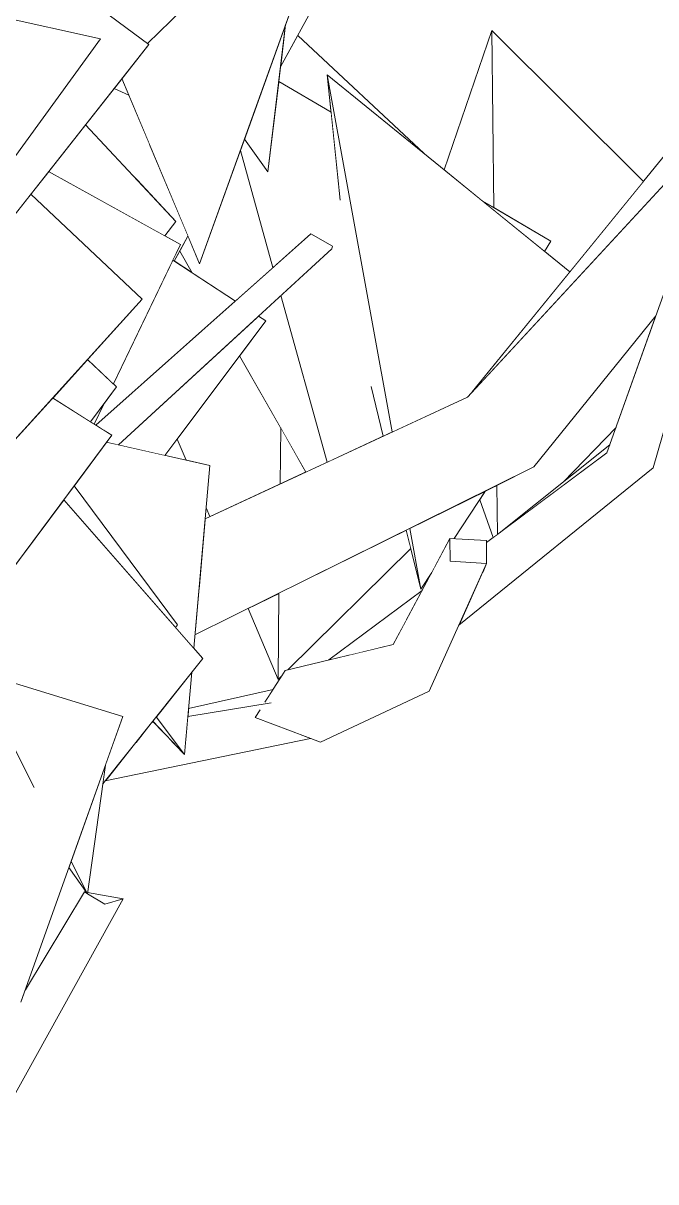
# Model space of a CAD drawing. Header units: millimetres. Extents: x -9413 to 8527, y -300 to 11224.
# Drawn here: x -5287 to -4796, y 1127 to 2025 of the extents above; entities that cross this region are included whole.
import ezdxf

# ---------------------------------------------------------------- set-up
doc = ezdxf.new("R2010")
doc.units = ezdxf.units.MM
doc.header["$MEASUREMENT"] = 0
doc.linetypes.add('Wipeout_Contour', pattern=[1000, 0, -1000])
doc.layers.add('Interior - Furniture', color=7, linetype='Continuous')
doc.layers.add('Interior - Furniture _Pen_No__4', color=7, linetype='Continuous', lineweight=20, true_color=0x029e21)

# ---------------------------------------------------------------- blocks, each defined once
blk = doc.blocks.new('Section Elem_40_6')
at = {"color": 254, "linetype": 'Wipeout_Contour', "lineweight": 0, "ltscale": 21772.607208}
blk.add_wipeout([(-5063.92, 1861.59), (-5230.61, 1713.28), (-5224.76, 1709.6), (-5046.86, 1852.23)], dxfattribs=at).dxf.layer = 'Interior - Furniture'
at = {"color": 254, "linetype": 'Wipeout_Contour', "lineweight": 0, "ltscale": 32035.151687}
blk.add_wipeout([(-5158.72, 1493.61), (-5159.26, 1487.38), (-5146.88, 1489.42), (-5094.69, 1498.03), (-5099.42, 1498.57), (-5093.12, 1508.37)], dxfattribs=at).dxf.layer = 'Interior - Furniture'
at = {"color": 254, "linetype": 'Wipeout_Contour', "lineweight": 0, "ltscale": 16183.104245}
blk.add_wipeout([(-5186.42, 1483.94), (-5187.38, 1482.74), (-5185.57, 1483.04)], dxfattribs=at).dxf.layer = 'Interior - Furniture'
at = {"color": 254, "linetype": 'Wipeout_Contour', "lineweight": 0, "ltscale": 48838.969125}
blk.add_wipeout([(-5375.01, 1126.7), (-5223.78, 1342.03), (-5237.15, 1350.1), (-5237.16, 1349.99), (-5237.3, 1350.19), (-5239.53, 1351.53), (-5285.34, 1275.51), (-5288.75, 1265.94), (-5290.05, 1267.69)], dxfattribs=at).dxf.layer = 'Interior - Furniture'
at = {"color": 254, "linetype": 'Wipeout_Contour', "lineweight": 0, "ltscale": 22189.361911}
blk.add_wipeout([(-5238.6, 1946.26), (-5267.32, 1909.89), (-5177.01, 1860.09), (-5168.57, 1871.27)], dxfattribs=at).dxf.layer = 'Interior - Furniture'
at = {"color": 254, "linetype": 'Wipeout_Contour', "lineweight": 0, "ltscale": 27339.178207}
blk.add_wipeout([(-5224.76, 1709.6), (-5218.22, 1705.49), (-5222.28, 1700.03), (-5216.08, 1698.65), (-5046.86, 1852.23)], dxfattribs=at).dxf.layer = 'Interior - Furniture'
at = {"color": 254, "linetype": 'Wipeout_Contour', "lineweight": 0, "ltscale": 31958.488541}
blk.add_wipeout([(-5159.26, 1487.38), (-5160.93, 1468.34), (-5067.6, 1471.79), (-5107.05, 1486.73), (-5103.25, 1492.63), (-5094.59, 1498.05)], dxfattribs=at).dxf.layer = 'Interior - Furniture'
at = {"color": 254, "linetype": 'Wipeout_Contour', "lineweight": 0, "ltscale": 21567.139961}
blk.add_wipeout([(-5200, 1466.9), (-5171.32, 1467.95), (-5185.57, 1483.04), (-5187.38, 1482.74)], dxfattribs=at).dxf.layer = 'Interior - Furniture'
at = {"color": 254, "linetype": 'Wipeout_Contour', "lineweight": 0, "ltscale": 16363.654944}
blk.add_wipeout([(-5375.01, 1126.7), (-5365.95, 1106.97), (-5223.78, 1342.03)], dxfattribs=at).dxf.layer = 'Interior - Furniture'
at = {"color": 254, "linetype": 'Wipeout_Contour', "lineweight": 0, "ltscale": 27806.422382}
blk.add_wipeout([(-5216.47, 1974.28), (-5238.6, 1946.26), (-5199.99, 1904.92), (-5189.08, 1931.28), (-5205.04, 1969.29)], dxfattribs=at).dxf.layer = 'Interior - Furniture'
at = {"color": 254, "linetype": 'Wipeout_Contour', "lineweight": 0, "ltscale": 21722.980238}
blk.add_wipeout([(-5046.86, 1852.23), (-5216.08, 1698.65), (-5215.63, 1698.55), (-5047.63, 1850.17)], dxfattribs=at).dxf.layer = 'Interior - Furniture'
at = {"color": 254, "linetype": 'Wipeout_Contour', "lineweight": 0, "ltscale": 37476.012683}
blk.add_wipeout([(-5200, 1466.9), (-5223.32, 1437.61), (-5064.02, 1470.43), (-5067.6, 1471.79), (-5160.93, 1468.34), (-5161.84, 1457.91), (-5171.32, 1467.95)], dxfattribs=at).dxf.layer = 'Interior - Furniture'
at = {"color": 254, "linetype": 'Wipeout_Contour', "lineweight": 0, "ltscale": 16253.331745}
blk.add_wipeout([(-5365.95, 1106.97), (-5209.39, 1346.04), (-5223.78, 1342.03)], dxfattribs=at).dxf.layer = 'Interior - Furniture'
at = {"color": 254, "linetype": 'Wipeout_Contour', "lineweight": 0, "ltscale": 16343.376891}
blk.add_wipeout([(-5215.63, 1698.55), (-5213.17, 1698), (-5047.63, 1850.17)], dxfattribs=at).dxf.layer = 'Interior - Furniture'
at = {"color": 254, "linetype": 'Wipeout_Contour', "lineweight": 0, "ltscale": 16133.130709}
blk.add_wipeout([(-5156.25, 1521.83), (-5183.82, 1487.2), (-5161.84, 1457.91)], dxfattribs=at).dxf.layer = 'Interior - Furniture'
at = {"color": 254, "linetype": 'Wipeout_Contour', "lineweight": 0, "ltscale": 16311.915911}
blk.add_wipeout([(-5209.39, 1346.04), (-5365.95, 1106.97), (-5337.68, 1115.15)], dxfattribs=at).dxf.layer = 'Interior - Furniture'
at = {"color": 254, "linetype": 'Wipeout_Contour', "lineweight": 0, "ltscale": 21200.085563}
blk.add_wipeout([(-5150.49, 1587.72), (-4890.63, 1681), (-4942.26, 1735.17), (-5145.86, 1640.78)], dxfattribs=at).dxf.layer = 'Interior - Furniture'
at = {"color": 254, "linetype": 'Wipeout_Contour', "lineweight": 0, "ltscale": 16150.983026}
blk.add_wipeout([(-5186.42, 1483.94), (-5161.84, 1457.91), (-5183.82, 1487.2)], dxfattribs=at).dxf.layer = 'Interior - Furniture'
at = {"color": 254, "linetype": 'Wipeout_Contour', "lineweight": 0, "ltscale": 16229.355623}
blk.add_wipeout([(-5238.07, 1351.27), (-5239.53, 1351.53), (-5237.3, 1350.19)], dxfattribs=at).dxf.layer = 'Interior - Furniture'
at = {"color": 254, "linetype": 'Wipeout_Contour', "lineweight": 0, "ltscale": 25827.113503}
blk.add_wipeout([(-4938.57, 1739.17), (-4754.72, 1937.77), (-4768.17, 1934.99), (-4778.24, 1927.56), (-4781.5, 1931.9)], dxfattribs=at).dxf.layer = 'Interior - Furniture'
at = {"color": 254, "linetype": 'Wipeout_Contour', "lineweight": 0, "ltscale": 27205.596381}
blk.add_wipeout([(-5213.17, 1698), (-5177.01, 1689.91), (-5098.72, 1794.11), (-5104.5, 1797.89), (-5178.75, 1729.64)], dxfattribs=at).dxf.layer = 'Interior - Furniture'
at = {"color": 254, "linetype": 'Wipeout_Contour', "lineweight": 0, "ltscale": 15942.589417}
blk.add_wipeout([(-5153.72, 1550.83), (-4890.63, 1681), (-5150.49, 1587.72)], dxfattribs=at).dxf.layer = 'Interior - Furniture'
at = {"color": 254, "linetype": 'Wipeout_Contour', "lineweight": 0, "ltscale": 21590.341183}
blk.add_wipeout([(-5237.15, 1350.1), (-5223.78, 1342.03), (-5209.39, 1346.04), (-5237.01, 1351.07)], dxfattribs=at).dxf.layer = 'Interior - Furniture'
at = {"color": 254, "linetype": 'Wipeout_Contour', "lineweight": 0, "ltscale": 30824.045246}
blk.add_wipeout([(-4754.72, 1937.77), (-4942.26, 1735.17), (-4779.59, 1854.44), (-4775.39, 1868.79), (-4762.98, 1866.62), (-4708.67, 1906.43)], dxfattribs=at).dxf.layer = 'Interior - Furniture'
at = {"color": 254, "linetype": 'Wipeout_Contour', "lineweight": 0, "ltscale": 38432.490357}
blk.add_wipeout([(-5232.04, 1714.18), (-5230.61, 1713.28), (-5122.38, 1809.57), (-5170.9, 1841.26), (-5217.05, 1745.32), (-5214.71, 1743.11), (-5224.56, 1729.72)], dxfattribs=at).dxf.layer = 'Interior - Furniture'
at = {"color": 254, "linetype": 'Wipeout_Contour', "lineweight": 0, "ltscale": 20992.244754}
blk.add_wipeout([(-5049.75, 1531.29), (-5034.43, 1534.96), (-4989.51, 1562.6), (-4977.49, 1585.06)], dxfattribs=at).dxf.layer = 'Interior - Furniture'
at = {"color": 254, "linetype": 'Wipeout_Contour', "lineweight": 0, "ltscale": 16255.901005}
blk.add_wipeout([(-5249.82, 1375.17), (-5237.16, 1349.99), (-5223.21, 1449.82)], dxfattribs=at).dxf.layer = 'Interior - Furniture'
at = {"color": 254, "linetype": 'Wipeout_Contour', "lineweight": 0, "ltscale": 22781.654708}
blk.add_wipeout([(-5364.31, 2043.12), (-5421.58, 1968.33), (-5377.41, 1806.56), (-5226.95, 2012.77)], dxfattribs=at).dxf.layer = 'Interior - Furniture'
at = {"color": 254, "linetype": 'Wipeout_Contour', "lineweight": 0, "ltscale": 38224.461166}
blk.add_wipeout([(-5159.13, 1859.95), (-5165.49, 1848.34), (-5155.83, 1831.42), (-5122.38, 1809.57), (-5093.18, 1835.55), (-5118.49, 1926.24), (-5150.08, 1838.39)], dxfattribs=at).dxf.layer = 'Interior - Furniture'
at = {"color": 254, "linetype": 'Wipeout_Contour', "lineweight": 0, "ltscale": 25781.033855}
blk.add_wipeout([(-4942.26, 1735.17), (-4890.63, 1681), (-4796.09, 1798.13), (-4796.04, 1798.29), (-4779.59, 1854.44)], dxfattribs=at).dxf.layer = 'Interior - Furniture'
at = {"color": 254, "linetype": 'Wipeout_Contour', "lineweight": 0, "ltscale": 16517.582223}
blk.add_wipeout([(-5224.56, 1729.72), (-5234.74, 1715.88), (-5232.04, 1714.18)], dxfattribs=at).dxf.layer = 'Interior - Furniture'
at = {"color": 254, "linetype": 'Wipeout_Contour', "lineweight": 0, "ltscale": 15724.515541}
blk.add_wipeout([(-5034.43, 1534.96), (-4999.86, 1543.24), (-4989.51, 1562.6)], dxfattribs=at).dxf.layer = 'Interior - Furniture'
at = {"color": 254, "linetype": 'Wipeout_Contour', "lineweight": 0, "ltscale": 16262.394427}
blk.add_wipeout([(-5249.82, 1375.17), (-5251.55, 1370.3), (-5237.16, 1349.99)], dxfattribs=at).dxf.layer = 'Interior - Furniture'
at = {"color": 254, "linetype": 'Wipeout_Contour', "lineweight": 0, "ltscale": 15718.48567}
blk.add_wipeout([(-4877.44, 1855.93), (-4930.38, 1886.98), (-4882.41, 1848.06)], dxfattribs=at).dxf.layer = 'Interior - Furniture'
at = {"color": 254, "linetype": 'Wipeout_Contour', "lineweight": 0, "ltscale": 16445.123097}
blk.add_wipeout([(-5169.77, 1840.52), (-5155.83, 1831.42), (-5165.49, 1848.34)], dxfattribs=at).dxf.layer = 'Interior - Furniture'
at = {"color": 254, "linetype": 'Wipeout_Contour', "lineweight": 0, "ltscale": 32295.839312}
blk.add_wipeout([(-5098.72, 1794.11), (-5119.07, 1767.02), (-5067.7, 1677.02), (-5051.08, 1684.72), (-5087.12, 1813.86), (-5104.5, 1797.89)], dxfattribs=at).dxf.layer = 'Interior - Furniture'
at = {"color": 254, "linetype": 'Wipeout_Contour', "lineweight": 0, "ltscale": 15424.350046}
blk.add_wipeout([(-4917.77, 1629.52), (-4834.05, 1691.82), (-4831.82, 1698.05)], dxfattribs=at).dxf.layer = 'Interior - Furniture'
at = {"color": 254, "linetype": 'Wipeout_Contour', "lineweight": 0, "ltscale": 15773.947938}
blk.add_wipeout([(-5083.59, 1523.18), (-5009.87, 1515.78), (-4999.86, 1543.24)], dxfattribs=at).dxf.layer = 'Interior - Furniture'
at = {"color": 254, "linetype": 'Wipeout_Contour', "lineweight": 0, "ltscale": 75526.060883}
blk.add_wipeout([(-5118.49, 1926.24), (-5093.18, 1835.55), (-5063.92, 1861.59), (-5046.86, 1852.23), (-5047.63, 1850.17), (-5087.12, 1813.86), (-5051.08, 1684.72), (-5007.61, 1704.88), (-5017.04, 1743.32), (-5041.05, 1887.87), (-5048.04, 1955.97), (-5088.7, 1979.82), (-5097.18, 1909.87), (-5115.34, 1935.01)], dxfattribs=at).dxf.layer = 'Interior - Furniture'
at = {"color": 254, "linetype": 'Wipeout_Contour', "lineweight": 0, "ltscale": 25758.382684}
blk.add_wipeout([(-4927.41, 1606.12), (-4930.73, 1598.76), (-4798.23, 1680.29), (-4834.05, 1691.82), (-4927.47, 1622.3)], dxfattribs=at).dxf.layer = 'Interior - Furniture'
at = {"color": 254, "linetype": 'Wipeout_Contour', "lineweight": 0, "ltscale": 15658.86265}
blk.add_wipeout([(-4999.86, 1543.24), (-4955.78, 1607.8), (-4955.84, 1625.55)], dxfattribs=at).dxf.layer = 'Interior - Furniture'
at = {"color": 254, "linetype": 'Wipeout_Contour', "lineweight": 0, "ltscale": 37110.872285}
blk.add_wipeout([(-5107.05, 1486.73), (-5009.87, 1515.78), (-5083.59, 1523.18), (-5099.42, 1498.57), (-5094.69, 1498.03), (-5094.59, 1498.05), (-5103.25, 1492.63)], dxfattribs=at).dxf.layer = 'Interior - Furniture'
at = {"layer": 'Interior - Furniture _Pen_No__4', "linetype": 'Continuous'}
blk.add_line((-5098.72, 1794.11), (-5104.5, 1797.89), dxfattribs=at)
at = {"color": 254, "linetype": 'Wipeout_Contour', "lineweight": 0, "ltscale": 16383.745473}
blk.add_wipeout([(-5083.35, 2023.95), (-5115.34, 1935.01), (-5097.18, 1909.87)], dxfattribs=at).dxf.layer = 'Interior - Furniture'
at = {"color": 254, "linetype": 'Wipeout_Contour', "lineweight": 0, "ltscale": 26695.447942}
blk.add_wipeout([(-5051, 1984.85), (-5041.05, 1887.87), (-5017.04, 1743.32), (-5007.61, 1704.88), (-5000.66, 1708.1)], dxfattribs=at).dxf.layer = 'Interior - Furniture'
at = {"color": 254, "linetype": 'Wipeout_Contour', "lineweight": 0, "ltscale": 15343.75516}
blk.add_wipeout([(-4834.05, 1691.82), (-4745.3, 1863.52), (-4771.57, 1866.82)], dxfattribs=at).dxf.layer = 'Interior - Furniture'
at = {"color": 254, "linetype": 'Wipeout_Contour', "lineweight": 0, "ltscale": 48616.151959}
blk.add_wipeout([(-5167.51, 1702.55), (-5160.67, 1686.26), (-5142.24, 1682.13), (-5145.12, 1649.22), (-5142.27, 1642.44), (-5087.66, 1667.76), (-5087.2, 1711.18), (-5107.69, 1747.08), (-5119.07, 1767.02)], dxfattribs=at).dxf.layer = 'Interior - Furniture'
at = {"color": 254, "linetype": 'Wipeout_Contour', "lineweight": 0, "ltscale": 15455.469521}
blk.add_wipeout([(-4930.73, 1598.76), (-4948.99, 1558.24), (-4798.23, 1680.29)], dxfattribs=at).dxf.layer = 'Interior - Furniture'
at = {"color": 254, "linetype": 'Wipeout_Contour', "lineweight": 0, "ltscale": 15748.922304}
blk.add_wipeout([(-5107.05, 1486.73), (-4972.09, 1506.98), (-5009.87, 1515.78)], dxfattribs=at).dxf.layer = 'Interior - Furniture'
at = {"color": 254, "linetype": 'Wipeout_Contour', "lineweight": 0, "ltscale": 26381.354519}
blk.add_wipeout([(-4862.8, 1832.14), (-5051, 1984.85), (-5000.66, 1708.1), (-4942.26, 1735.17), (-4938.57, 1739.17)], dxfattribs=at).dxf.layer = 'Interior - Furniture'
at = {"color": 254, "linetype": 'Wipeout_Contour', "lineweight": 0, "ltscale": 15303.33102}
blk.add_wipeout([(-4745.3, 1863.52), (-4834.05, 1691.82), (-4798.23, 1680.29)], dxfattribs=at).dxf.layer = 'Interior - Furniture'
at = {"color": 254, "linetype": 'Wipeout_Contour', "lineweight": 0, "ltscale": 16058.748677}
blk.add_wipeout([(-5087.66, 1667.76), (-5067.7, 1677.02), (-5087.2, 1711.18)], dxfattribs=at).dxf.layer = 'Interior - Furniture'
at = {"color": 254, "linetype": 'Wipeout_Contour', "lineweight": 0, "ltscale": 32583.631265}
blk.add_wipeout([(-5222.28, 1700.03), (-5247.5, 1666.22), (-5167.17, 1558.44), (-5168.73, 1556.48), (-5154.63, 1540.42), (-5142.24, 1682.13)], dxfattribs=at).dxf.layer = 'Interior - Furniture'
at = {"color": 254, "linetype": 'Wipeout_Contour', "lineweight": 0, "ltscale": 15676.474155}
blk.add_wipeout([(-4955.78, 1607.8), (-4999.86, 1543.24), (-5009.87, 1515.78)], dxfattribs=at).dxf.layer = 'Interior - Furniture'
at = {"color": 254, "linetype": 'Wipeout_Contour', "lineweight": 0, "ltscale": 15988.385368}
blk.add_wipeout([(-5088.55, 1583.07), (-5112.39, 1571.28), (-5089.26, 1516.21)], dxfattribs=at).dxf.layer = 'Interior - Furniture'
at = {"color": 254, "linetype": 'Wipeout_Contour', "lineweight": 0, "ltscale": 15779.402822}
blk.add_wipeout([(-4972.09, 1506.98), (-5107.05, 1486.73), (-5056.37, 1467.53)], dxfattribs=at).dxf.layer = 'Interior - Furniture'
at = {"layer": 'Interior - Furniture _Pen_No__4', "linetype": 'Continuous'}
for p, q in [((-5046.86, 1852.23), (-5047.63, 1850.17)), ((-5087.12, 1813.86), (-5051.08, 1684.72)), ((-5067.7, 1677.02), (-5119.07, 1767.02)), ((-5007.61, 1704.88), (-5017.05, 1743.35)), ((-5087.2, 1711.18), (-5087.66, 1667.76)), ((-5160.67, 1686.26), (-5167.51, 1702.55)), ((-5103.24, 1492.64), (-5107.05, 1486.73)), ((-5107.05, 1486.73), (-5056.37, 1467.53))]:
    blk.add_line(p, q, dxfattribs=at)
at = {"color": 254, "linetype": 'Wipeout_Contour', "lineweight": 0, "ltscale": 32557.565458}
blk.add_wipeout([(-5087.34, 1991.03), (-5088.7, 1979.82), (-5048.04, 1955.97), (-5051, 1984.85), (-4975.87, 1923.89), (-5073.95, 2015.48)], dxfattribs=at).dxf.layer = 'Interior - Furniture'
at = {"color": 254, "linetype": 'Wipeout_Contour', "lineweight": 0, "ltscale": 21186.08738}
blk.add_wipeout([(-4960.31, 1911.26), (-4930.38, 1886.98), (-4921.82, 1881.96), (-4923.38, 2019.27)], dxfattribs=at).dxf.layer = 'Interior - Furniture'
at = {"color": 254, "linetype": 'Wipeout_Contour', "lineweight": 0, "ltscale": 27897.44951}
blk.add_wipeout([(-5393.73, 1591.91), (-5413.88, 1622.08), (-5392.94, 1471.19), (-5218.22, 1705.49), (-5264.2, 1734.42)], dxfattribs=at).dxf.layer = 'Interior - Furniture'
at = {"color": 254, "linetype": 'Wipeout_Contour', "lineweight": 0, "ltscale": 15627.085893}
blk.add_wipeout([(-5009.87, 1515.78), (-4927.41, 1606.12), (-4955.78, 1607.8)], dxfattribs=at).dxf.layer = 'Interior - Furniture'
at = {"layer": 'Interior - Furniture _Pen_No__4', "linetype": 'Continuous'}
for p, q in [((-5041.04, 1887.84), (-5051, 1984.85)), ((-5051, 1984.85), (-5000.66, 1708.1))]:
    blk.add_line(p, q, dxfattribs=at)
at = {"color": 254, "linetype": 'Wipeout_Contour', "lineweight": 0, "ltscale": 33158.349703}
blk.add_wipeout([(-5189.46, 2008.48), (-5210.38, 1981.99), (-5150.08, 1838.39), (-5061.78, 2083.93), (-5093.93, 2103.15), (-5190.67, 2009.37)], dxfattribs=at).dxf.layer = 'Interior - Furniture'
at = {"color": 254, "linetype": 'Wipeout_Contour', "lineweight": 0, "ltscale": 31393.666845}
blk.add_wipeout([(-4805.63, 1902.3), (-4923.38, 2019.27), (-4921.82, 1881.96), (-4877.44, 1855.93), (-4882.41, 1848.06), (-4862.8, 1832.14)], dxfattribs=at).dxf.layer = 'Interior - Furniture'
at = {"color": 254, "linetype": 'Wipeout_Contour', "lineweight": 0, "ltscale": 15612.010631}
blk.add_wipeout([(-4927.41, 1606.12), (-5009.87, 1515.78), (-4972.09, 1506.98)], dxfattribs=at).dxf.layer = 'Interior - Furniture'
at = {"color": 254, "linetype": 'Wipeout_Contour', "lineweight": 0, "ltscale": 27507.064463}
blk.add_wipeout([(-5308.21, 1491.39), (-5308.75, 1472.19), (-5307.58, 1472.63), (-5307.96, 1470.64), (-5278.55, 1432.36)], dxfattribs=at).dxf.layer = 'Interior - Furniture'
at = {"layer": 'Interior - Furniture _Pen_No__4', "linetype": 'Continuous'}
for p, q in [((-4960.31, 1911.26), (-4923.38, 2019.27)), ((-4805.63, 1902.3), (-4923.38, 2019.27)), ((-4923.38, 2019.27), (-4921.82, 1881.96)), ((-5048.04, 1955.97), (-5088.7, 1979.82)), ((-4862.8, 1832.14), (-5051, 1984.85)), ((-5115.34, 1935.01), (-5097.18, 1909.87)), ((-5118.49, 1926.24), (-5093.18, 1835.55)), ((-4877.44, 1855.93), (-4930.38, 1886.98)), ((-5063.92, 1861.59), (-5046.86, 1852.23)), ((-4882.41, 1848.06), (-4877.44, 1855.93)), ((-5056.37, 1467.53), (-4972.09, 1506.98))]:
    blk.add_line(p, q, dxfattribs=at)
at = {"color": 254, "linetype": 'Wipeout_Contour', "lineweight": 0, "ltscale": 21861.066853}
blk.add_wipeout([(-5083.35, 2023.95), (-5087.34, 1991.03), (-5048.03, 2062.81), (-5065.35, 2074.02)], dxfattribs=at).dxf.layer = 'Interior - Furniture'
at = {"color": 254, "linetype": 'Wipeout_Contour', "lineweight": 0, "ltscale": 16717.29407}
blk.add_wipeout([(-5216.47, 1974.28), (-5205.04, 1969.29), (-5210.38, 1981.99)], dxfattribs=at).dxf.layer = 'Interior - Furniture'
at = {"color": 254, "linetype": 'Wipeout_Contour', "lineweight": 0, "ltscale": 44021.308256}
blk.add_wipeout([(-5189.08, 1931.28), (-5199.99, 1904.92), (-5168.57, 1871.27), (-5177.01, 1860.09), (-5165.02, 1853.48), (-5170.9, 1841.26), (-5169.77, 1840.52), (-5159.13, 1859.95)], dxfattribs=at).dxf.layer = 'Interior - Furniture'
at = {"color": 254, "linetype": 'Wipeout_Contour', "lineweight": 0, "ltscale": 15722.499259}
blk.add_wipeout([(-4987.05, 1633.29), (-4989.72, 1631.98), (-4978.49, 1586.22)], dxfattribs=at).dxf.layer = 'Interior - Furniture'
at = {"color": 254, "linetype": 'Wipeout_Contour', "lineweight": 0, "ltscale": 20796.414538}
blk.add_wipeout([(-4927.41, 1606.12), (-4927.47, 1623.87), (-4955.84, 1625.55), (-4955.78, 1607.8)], dxfattribs=at).dxf.layer = 'Interior - Furniture'
at = {"color": 254, "linetype": 'Wipeout_Contour', "lineweight": 0, "ltscale": 56888.367077}
blk.add_wipeout([(-5189.46, 2008.48), (-5417.89, 2177.51), (-5413.88, 2144.69), (-5322.1, 2098.25), (-5364.31, 2043.12), (-5226.95, 2012.77), (-5310.52, 1898.23), (-5306.64, 1894.25), (-5372.81, 1809.14), (-5369.34, 1780.73)], dxfattribs=at).dxf.layer = 'Interior - Furniture'
at = {"color": 254, "linetype": 'Wipeout_Contour', "lineweight": 0, "ltscale": 31322.437089}
blk.add_wipeout([(-4928.23, 1662.4), (-4987.05, 1633.29), (-4978.49, 1586.22), (-4969.95, 1599.17), (-4955.84, 1625.55), (-4952.67, 1625.36)], dxfattribs=at).dxf.layer = 'Interior - Furniture'
at = {"layer": 'Interior - Furniture _Pen_No__4', "linetype": 'Continuous'}
for p, q in [((-5205.04, 1969.29), (-5216.47, 1974.28)), ((-4955.84, 1625.55), (-4955.78, 1607.8)), ((-4978.49, 1586.22), (-4969.95, 1599.17)), ((-4972.09, 1506.98), (-4927.41, 1606.12)), ((-4955.78, 1607.8), (-4927.41, 1606.12))]:
    blk.add_line(p, q, dxfattribs=at)
at = {"color": 254, "linetype": 'Wipeout_Contour', "lineweight": 0, "ltscale": 44996.914179}
blk.add_wipeout([(-5244.45, 2091.29), (-5245.45, 2049.91), (-5244.13, 2048.93), (-5190.67, 2009.37), (-5036.26, 2159.06), (-5237.65, 2372.11), (-5243.67, 2123.68), (-5226.37, 2117.7)], dxfattribs=at).dxf.layer = 'Interior - Furniture'
at = {"color": 254, "linetype": 'Wipeout_Contour', "lineweight": 0, "ltscale": 33229.013845}
blk.add_wipeout([(-5281.21, 1892.31), (-5194.63, 1810.97), (-5237.08, 1764.26), (-5217.05, 1745.32), (-5165.02, 1853.48), (-5267.32, 1909.89)], dxfattribs=at).dxf.layer = 'Interior - Furniture'
at = {"color": 254, "linetype": 'Wipeout_Contour', "lineweight": 0, "ltscale": 25964.334776}
blk.add_wipeout([(-4928.23, 1662.4), (-4932.75, 1655.54), (-4922.23, 1626.19), (-4918.94, 1628.64), (-4919.37, 1666.78)], dxfattribs=at).dxf.layer = 'Interior - Furniture'
at = {"color": 254, "linetype": 'Wipeout_Contour', "lineweight": 0, "ltscale": 37049.931939}
blk.add_wipeout([(-5089.26, 1516.21), (-5086.03, 1519.38), (-5083.59, 1523.18), (-5081.72, 1523.63), (-4986.19, 1617.59), (-4989.72, 1631.98), (-5088.55, 1583.07)], dxfattribs=at).dxf.layer = 'Interior - Furniture'
at = {"layer": 'Interior - Furniture _Pen_No__4', "linetype": 'Continuous'}
for p, q in [((-5189.46, 2008.48), (-5417.89, 2177.51)), ((-5190.67, 2009.37), (-5036.26, 2159.06)), ((-5150.08, 1838.39), (-5061.78, 2083.93)), ((-5087.34, 1991.03), (-5048.03, 2062.81)), ((-5226.95, 2012.77), (-5364.31, 2043.12)), ((-5097.18, 1909.87), (-5083.35, 2023.95)), ((-4975.87, 1923.89), (-5073.95, 2015.48)), ((-5177.01, 1860.09), (-5168.57, 1871.27)), ((-5169.77, 1840.52), (-5159.13, 1859.95)), ((-5155.83, 1831.42), (-5165.49, 1848.34)), ((-5122.38, 1809.57), (-5170.9, 1841.26)), ((-5177.01, 1689.91), (-5098.72, 1794.11)), ((-4952.67, 1625.36), (-4928.23, 1662.4)), ((-4978.49, 1586.22), (-4989.72, 1631.98)), ((-4987.05, 1633.29), (-4978.49, 1586.22)), ((-5081.72, 1523.63), (-4986.19, 1617.59)), ((-4999.86, 1543.24), (-4955.84, 1625.55)), ((-4927.47, 1623.87), (-4955.84, 1625.55)), ((-4927.41, 1606.12), (-4927.47, 1623.87)), ((-5088.55, 1583.07), (-5089.26, 1516.21)), ((-5049.75, 1531.29), (-4977.49, 1585.06)), ((-5089.26, 1516.21), (-5112.39, 1571.28)), ((-5083.59, 1523.18), (-4999.86, 1543.24)), ((-5083.59, 1523.18), (-5099.43, 1498.57)), ((-5089.26, 1516.21), (-5086.03, 1519.38))]:
    blk.add_line(p, q, dxfattribs=at)
at = {"color": 254, "linetype": 'Wipeout_Contour', "lineweight": 0, "ltscale": 45068.213011}
blk.add_wipeout([(-5395.31, 1780.2), (-5399.26, 1775.12), (-5393.73, 1591.91), (-5194.63, 1810.97), (-5281.21, 1892.31), (-5369.34, 1780.73), (-5369.86, 1781.54), (-5377.53, 1750.5)], dxfattribs=at).dxf.layer = 'Interior - Furniture'
at = {"color": 254, "linetype": 'Wipeout_Contour', "lineweight": 0, "ltscale": 36116.128902}
blk.add_wipeout([(-4890.63, 1681), (-4919.37, 1666.78), (-4918.94, 1628.64), (-4917.77, 1629.52), (-4867.96, 1669.23), (-4826.97, 1711.65), (-4796.09, 1798.13)], dxfattribs=at).dxf.layer = 'Interior - Furniture'
at = {"layer": 'Interior - Furniture _Pen_No__4', "linetype": 'Continuous'}
for p, q in [((-5377.41, 1806.56), (-5226.95, 2012.77)), ((-5369.34, 1780.73), (-5189.46, 2008.48)), ((-5210.38, 1981.99), (-5150.08, 1838.39)), ((-5168.57, 1871.27), (-5238.6, 1946.26)), ((-4942.26, 1735.17), (-4754.72, 1937.77)), ((-4938.57, 1739.17), (-4781.5, 1931.9)), ((-5165.02, 1853.48), (-5267.32, 1909.89)), ((-5194.63, 1810.97), (-5281.21, 1892.31)), ((-4834.05, 1691.82), (-4771.57, 1866.82)), ((-4798.23, 1680.29), (-4745.3, 1863.52)), ((-4890.63, 1681), (-4796.09, 1798.13)), ((-4867.96, 1669.23), (-4826.97, 1711.65)), ((-5142.24, 1682.13), (-5222.28, 1700.03)), ((-4917.77, 1629.52), (-4831.82, 1698.05)), ((-4927.47, 1622.3), (-4834.05, 1691.82)), ((-4834.16, 1691.74), (-4834.05, 1691.82)), ((-4948.99, 1558.24), (-4798.23, 1680.29)), ((-4919.37, 1666.78), (-4918.94, 1628.64)), ((-4922.23, 1626.19), (-4932.75, 1655.54))]:
    blk.add_line(p, q, dxfattribs=at)
at = {"color": 254, "linetype": 'Wipeout_Contour', "lineweight": 0, "ltscale": 27616.858608}
blk.add_wipeout([(-5264.2, 1734.42), (-5234.74, 1715.88), (-5214.71, 1743.11), (-5237.08, 1764.26), (-5262.01, 1736.84)], dxfattribs=at).dxf.layer = 'Interior - Furniture'
at = {"color": 254, "linetype": 'Wipeout_Contour', "lineweight": 0, "ltscale": 21810.926411}
blk.add_wipeout([(-5255.59, 1655.37), (-5168.73, 1556.48), (-5167.17, 1558.44), (-5247.5, 1666.22)], dxfattribs=at).dxf.layer = 'Interior - Furniture'
at = {"layer": 'Interior - Furniture _Pen_No__4', "linetype": 'Continuous'}
for p, q in [((-5230.61, 1713.28), (-5063.92, 1861.59)), ((-5217.05, 1745.32), (-5165.02, 1853.48)), ((-5213.17, 1698), (-5047.63, 1850.17)), ((-5214.71, 1743.11), (-5237.08, 1764.26)), ((-5234.74, 1715.88), (-5214.71, 1743.11)), ((-5218.22, 1705.49), (-5264.2, 1734.42)), ((-5232.04, 1714.18), (-5224.56, 1729.72))]:
    blk.add_line(p, q, dxfattribs=at)
at = {"color": 254, "linetype": 'Wipeout_Contour', "lineweight": 0, "ltscale": 54735.539418}
blk.add_wipeout([(-5294.13, 1544.24), (-5299.62, 1515.02), (-5209.81, 1487.41), (-5223.21, 1449.82), (-5225.26, 1435.18), (-5147.72, 1532.55), (-5255.59, 1655.37), (-5297.59, 1599.05), (-5293.67, 1573.08), (-5291.46, 1558.44)], dxfattribs=at).dxf.layer = 'Interior - Furniture'
at = {"layer": 'Interior - Furniture _Pen_No__4', "linetype": 'Continuous'}
for p, q in [((-5393.73, 1591.91), (-5194.63, 1810.97)), ((-5145.86, 1640.78), (-4942.26, 1735.17)), ((-5154.63, 1540.42), (-5142.24, 1682.13)), ((-5153.72, 1550.83), (-4890.63, 1681)), ((-5167.17, 1558.44), (-5247.5, 1666.22)), ((-5142.27, 1642.44), (-5145.12, 1649.22)), ((-5168.73, 1556.48), (-5167.17, 1558.44)), ((-5161.84, 1457.91), (-5156.25, 1521.83)), ((-5158.72, 1493.61), (-5093.12, 1508.37)), ((-5159.26, 1487.38), (-5094.58, 1498.05)), ((-5187.38, 1482.74), (-5185.57, 1483.04)), ((-5186.42, 1483.94), (-5161.84, 1457.91)), ((-5161.84, 1457.91), (-5183.82, 1487.2))]:
    blk.add_line(p, q, dxfattribs=at)
at = {"color": 254, "linetype": 'Wipeout_Contour', "lineweight": 0, "ltscale": 88517.968958}
blk.add_wipeout([(-5436.49, 1530.14), (-5446.46, 1510.27), (-5288.75, 1265.94), (-5209.81, 1487.41), (-5299.62, 1515.02), (-5305.19, 1485.37), (-5278.55, 1432.36), (-5307.96, 1470.64), (-5308.57, 1467.38), (-5308.82, 1469.74), (-5309.9, 1430.8), (-5313, 1477.2), (-5351.29, 1527.04), (-5386.95, 1479.23), (-5385.66, 1444.53), (-5404.76, 1487.2)], dxfattribs=at).dxf.layer = 'Interior - Furniture'
at = {"layer": 'Interior - Furniture _Pen_No__4', "linetype": 'Continuous'}
for p, q in [((-5392.94, 1471.19), (-5218.22, 1705.49)), ((-5147.72, 1532.55), (-5255.59, 1655.37)), ((-5225.26, 1435.18), (-5147.72, 1532.55)), ((-5209.81, 1487.41), (-5299.62, 1515.02)), ((-5278.54, 1432.34), (-5308.21, 1491.39)), ((-5288.75, 1265.94), (-5209.81, 1487.41)), ((-5223.32, 1437.61), (-5064.02, 1470.43)), ((-5237.16, 1349.99), (-5223.21, 1449.82)), ((-5237.16, 1349.99), (-5249.82, 1375.17)), ((-5251.55, 1370.3), (-5237.16, 1349.99)), ((-5285.34, 1275.51), (-5239.53, 1351.53)), ((-5239.53, 1351.53), (-5237.3, 1350.19)), ((-5238.07, 1351.27), (-5239.53, 1351.53)), ((-5237.15, 1350.1), (-5223.78, 1342.03)), ((-5209.39, 1346.04), (-5237.01, 1351.07)), ((-5337.68, 1115.15), (-5209.39, 1346.04)), ((-5223.78, 1342.03), (-5209.39, 1346.04))]:
    blk.add_line(p, q, dxfattribs=at)

msp = doc.modelspace()

# ---------------------------------------------------------------- block references
at = {"layer": 'Interior - Furniture'}
msp.add_blockref('Section Elem_40_6', (0, 0), dxfattribs=at)

doc.saveas('drawing.dxf')
